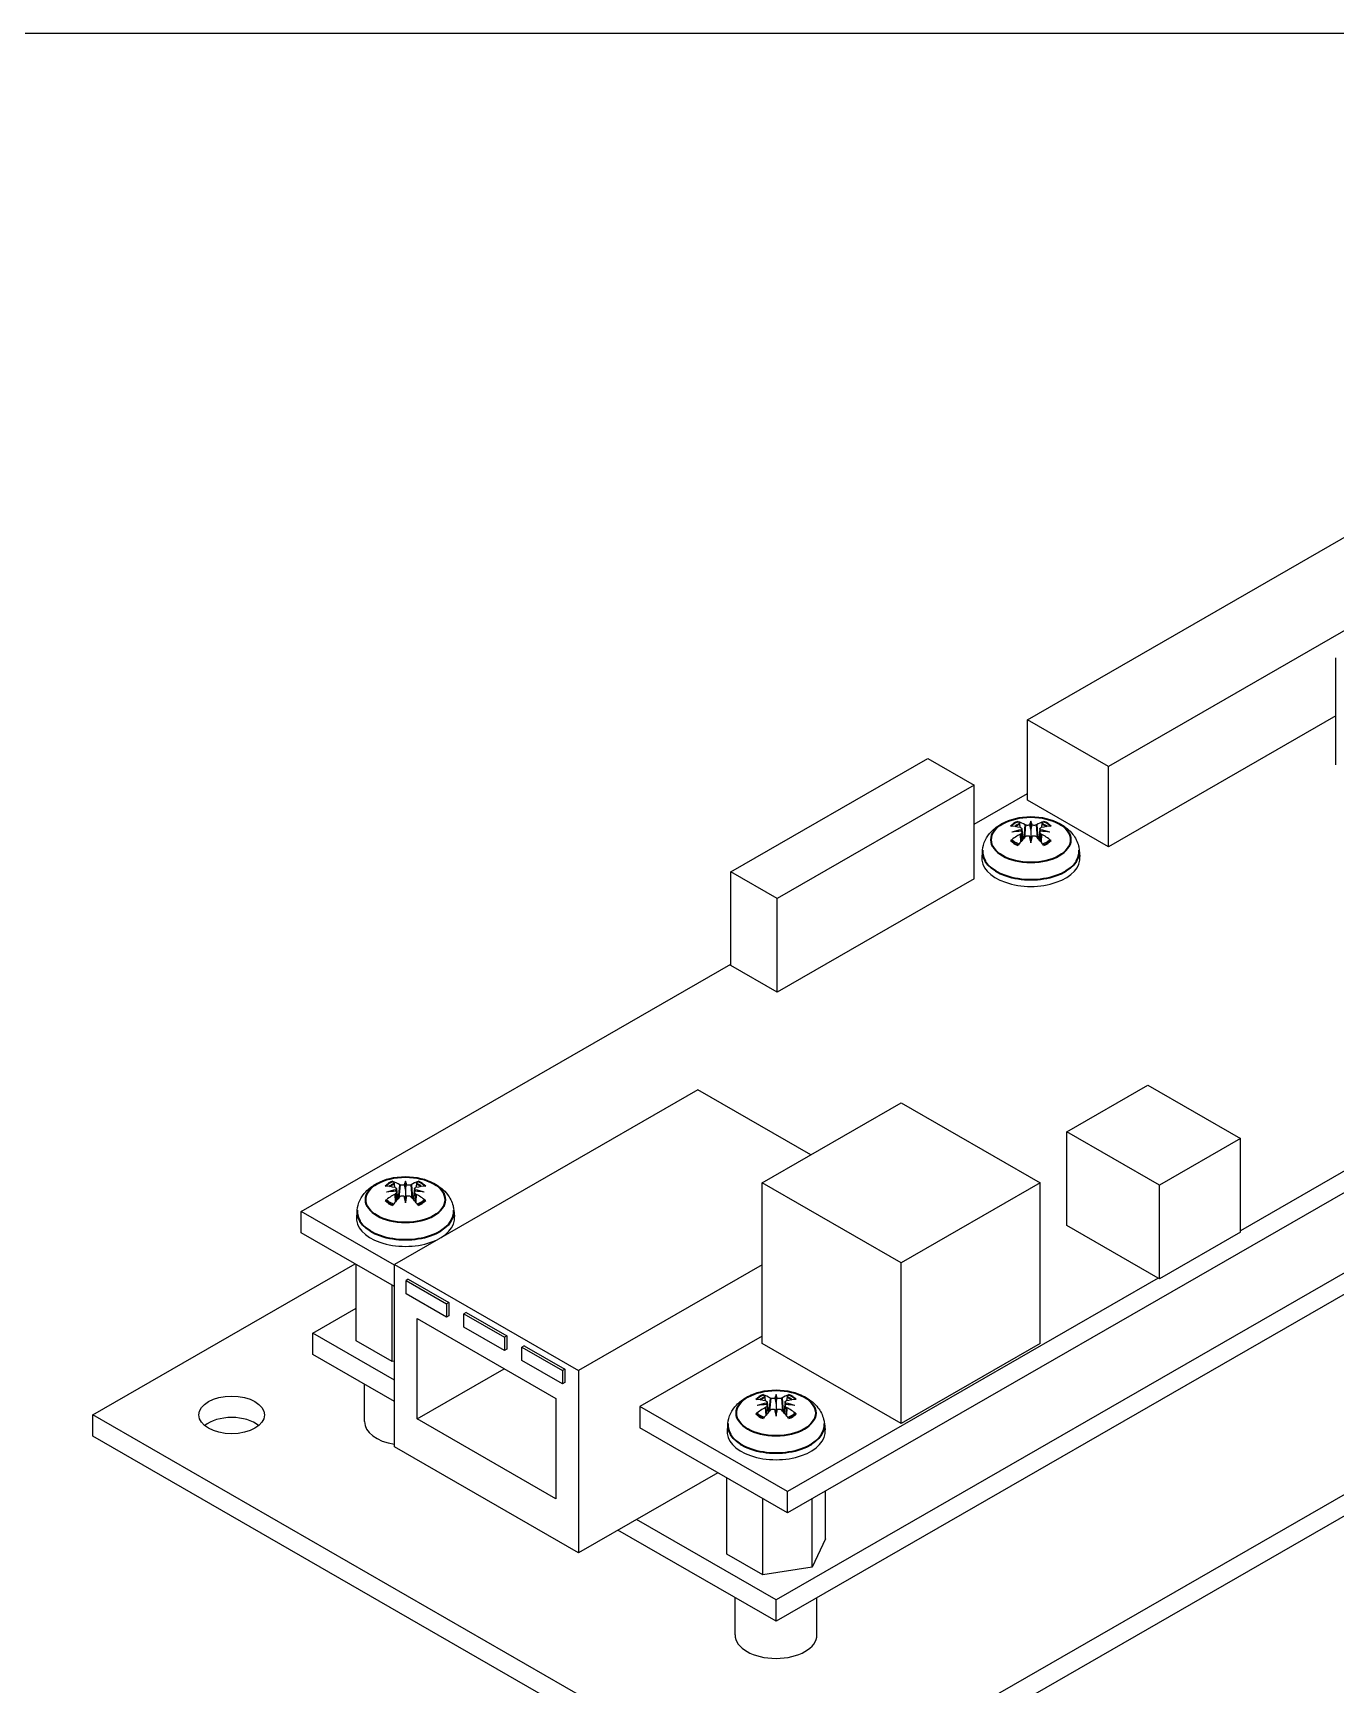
# Model space of a CAD drawing. Header units: millimetres. Extents: x 75184266 to 76346726, y -35850126 to -33679385.
# Drawn here: x 75485924 to 75511374, y -35554539 to -35522255 of the extents above; entities that cross this region are included whole.
import ezdxf

# ---------------------------------------------------------------- set-up
doc = ezdxf.new("R2010")
doc.units = ezdxf.units.MM
doc.header["$LTSCALE"] = 50
doc.header["$MEASUREMENT"] = 0
doc.layers.add('PARKING', color=7, linetype='CONTINUOUS')
doc.layers.add('가시적인 것(ISO)', color=7, linetype='CONTINUOUS', lineweight=25)
doc.layers.add('가시적인 좁은 것(ISO)', color=7, linetype='CONTINUOUS', lineweight=35, true_color=0xc0c0c0)

msp = doc.modelspace()

# ---------------------------------------------------------------- linework, layer by layer
at = {"layer": 'PARKING', "color": 3}
msp.add_line((75293915.7, -35522254.9), (75528203.1, -35522254.9), dxfattribs=at)
at = {"layer": '가시적인 것(ISO)'}
for p, q in [((75505346.8, -35535676.9), (75512133.9, -35531768.4)), ((75513717.5, -35532680.4), (75506930.4, -35536588.8)), ((75511374.4, -35536555.8), (75511374.4, -35534463.2)), ((75511374.4, -35535599.1), (75506930.4, -35538158.3)), ((75505346.8, -35537246.3), (75505346.8, -35535676.9)), ((75506930.4, -35536588.8), (75505346.8, -35535676.9)), ((75499555.1, -35538646.3), (75503401.1, -35536431.5)), ((75503401.1, -35536431.5), (75504306.1, -35536952.6)), ((75506930.4, -35538158.3), (75506930.4, -35536588.8)), ((75504306.1, -35536952.6), (75500460, -35539167.4)), ((75504306.1, -35538783.6), (75504306.1, -35536952.6)), ((75504306.1, -35537715.3), (75505346.8, -35537116)), ((75524418.5, -35537076.9), (75509509.5, -35545662.5)), ((75524418.5, -35537495.4), (75500663.6, -35551175)), ((75506930.4, -35538158.3), (75505346.8, -35537246.3)), ((75505238, -35537804.3), (75505260.3, -35538011.7)), ((75505238, -35537872.5), (75505253.7, -35538019.2)), ((75505414.6, -35537658.1), (75505414.6, -35537831.8)), ((75505591.2, -35537804.3), (75505569, -35538011.7)), ((75505591.3, -35537872.5), (75505575.5, -35538019.2)), ((75505414.6, -35538083.3), (75505414.6, -35538058.6)), ((75504469.9, -35538221.9), (75504456.6, -35538345.7)), ((75506359.4, -35538221.9), (75506372.6, -35538345.7)), ((75499555.1, -35540477.3), (75499555.1, -35538646.3)), ((75500460, -35539167.4), (75499555.1, -35538646.3)), ((75504306.1, -35538783.6), (75500460, -35540998.4)), ((75500460, -35540998.4), (75500460, -35539167.4)), ((75491161.7, -35545284.6), (75499555.1, -35540451.2)), ((75500460, -35540998.4), (75499555.1, -35540477.3)), ((75498910.3, -35542907.1), (75492982.9, -35546320.5)), ((75501116.8, -35544177.8), (75498910.3, -35542907.1)), ((75506116, -35543727.2), (75507699.6, -35542815.3)), ((75507699.6, -35542815.3), (75509509.5, -35543857.5)), ((75500165.9, -35544725.3), (75502880.8, -35543162)), ((75502880.8, -35543162), (75505595.6, -35544725.3)), ((75524418.5, -35543397.9), (75500663.6, -35557077.4)), ((75524418.5, -35543816.4), (75500663.6, -35557495.9)), ((75506116, -35545558.2), (75506116, -35543727.2)), ((75507925.9, -35544769.5), (75506116, -35543727.2)), ((75509509.5, -35543857.5), (75507925.9, -35544769.5)), ((75509509.5, -35545688.5), (75509509.5, -35543857.5)), ((75493021.2, -35544839.5), (75493043.5, -35545046.9)), ((75493021.2, -35544907.7), (75493036.9, -35545054.4)), ((75493197.8, -35544693.3), (75493197.8, -35544867)), ((75493374.4, -35544839.5), (75493352.2, -35545046.9)), ((75493374.5, -35544907.7), (75493358.7, -35545054.4)), ((75500165.9, -35547864.2), (75500165.9, -35544725.3)), ((75502880.8, -35546288.7), (75500165.9, -35544725.3)), ((75514464.1, -35544798.3), (75500437.4, -35552875.7)), ((75505595.6, -35544725.3), (75502880.8, -35546288.7)), ((75505595.6, -35547864.2), (75505595.6, -35544725.3)), ((75507925.9, -35546600.5), (75507925.9, -35544769.5)), ((75492982.9, -35546333.4), (75491161.7, -35545284.6)), ((75491161.7, -35545703.2), (75491161.7, -35545284.6)), ((75492253.1, -35545257), (75492239.8, -35545380.9)), ((75493197.8, -35545118.5), (75493197.8, -35545093.8)), ((75494142.6, -35545257), (75494155.8, -35545380.9)), ((75514464.1, -35545216.8), (75500437.4, -35553294.2)), ((75507903.2, -35546587.4), (75506116, -35545558.2)), ((75492982.9, -35546751.9), (75491161.7, -35545703.2)), ((75509509.5, -35545688.5), (75507925.9, -35546600.5)), ((75487089.4, -35549260.5), (75492214.3, -35546309.3)), ((75492234.3, -35547813.1), (75492234.3, -35546320.8)), ((75492982.9, -35549885.7), (75492982.9, -35546320.5)), ((75492982.9, -35546320.5), (75496580.1, -35548392)), ((75500165.9, -35546327), (75496580.1, -35548392)), ((75507903.2, -35546587.4), (75500663.6, -35550756.4)), ((75502880.8, -35549427.6), (75502880.8, -35546288.7)), ((75507925.9, -35546600.5), (75507903.2, -35546587.4)), ((75492939.7, -35548219.3), (75492939.7, -35546727)), ((75493254.4, -35546607.6), (75493209.1, -35546633.7)), ((75493209.1, -35546895.3), (75493209.1, -35546633.7)), ((75493209.1, -35546633.7), (75494001, -35547089.7)), ((75494001, -35547351.2), (75493209.1, -35546895.3)), ((75493254.4, -35546607.6), (75494046.2, -35547063.6)), ((75491387.9, -35547664.4), (75492234.3, -35547177)), ((75494046.2, -35547063.6), (75494001, -35547089.7)), ((75494001, -35547089.7), (75494001, -35547351.2)), ((75494046.2, -35547063.6), (75494046.2, -35547325.2)), ((75493424.1, -35549338.1), (75493424.1, -35547376.3)), ((75493424.1, -35547376.3), (75496138.9, -35548939.6)), ((75494046.2, -35547325.2), (75494001, -35547351.2)), ((75494385.6, -35547259), (75494340.3, -35547285.1)), ((75494340.3, -35547546.7), (75494340.3, -35547285.1)), ((75494340.3, -35547285.1), (75495132.2, -35547741.1)), ((75495132.2, -35548002.6), (75494340.3, -35547546.7)), ((75494385.6, -35547259), (75495177.4, -35547715)), ((75492982.9, -35548582.9), (75491387.9, -35547664.4)), ((75491387.9, -35548083), (75491387.9, -35547664.4)), ((75492939.7, -35548219.3), (75492234.3, -35547813.1)), ((75495177.4, -35547715), (75495132.2, -35547741.1)), ((75495132.2, -35547741.1), (75495132.2, -35548002.6)), ((75495177.4, -35547715), (75495177.4, -35547976.6)), ((75500165.9, -35547720.9), (75497779.1, -35549095.4)), ((75502880.8, -35549427.6), (75500165.9, -35547864.2)), ((75505595.6, -35547864.2), (75502880.8, -35549427.6)), ((75492982.9, -35549001.4), (75491387.9, -35548083)), ((75495177.4, -35547976.6), (75495132.2, -35548002.6)), ((75495516.8, -35547910.4), (75495471.5, -35547936.5)), ((75495471.5, -35548198.1), (75495471.5, -35547936.5)), ((75495471.5, -35547936.5), (75496263.3, -35548392.5)), ((75496263.3, -35548654.1), (75495471.5, -35548198.1)), ((75495516.8, -35547910.4), (75496308.6, -35548366.4)), ((75492982.9, -35548212.6), (75492939.7, -35548219.3)), ((75493424.1, -35549338.1), (75495127.4, -35548357.2)), ((75496308.6, -35548366.4), (75496263.3, -35548392.5)), ((75496263.3, -35548392.5), (75496263.3, -35548654.1)), ((75496308.6, -35548366.4), (75496308.6, -35548628)), ((75496580.1, -35548392), (75496580.1, -35551957.2)), ((75492398, -35549390.8), (75492398, -35548664.6)), ((75496308.6, -35548628), (75496263.3, -35548654.1)), ((75496138.9, -35548939.6), (75496138.9, -35550901.4)), ((75497779.1, -35549095.4), (75497779.1, -35549513.9)), ((75500663.6, -35550756.4), (75497779.1, -35549095.4)), ((75500260.8, -35549008.5), (75500283, -35549215.9)), ((75500260.8, -35549076.7), (75500276.5, -35549223.4)), ((75500437.4, -35548862.3), (75500437.4, -35549036)), ((75500614, -35549008.5), (75500591.8, -35549215.9)), ((75500614, -35549076.7), (75500598.3, -35549223.4)), ((75487089.4, -35549679), (75487089.4, -35549260.5)), ((75500663.6, -35557077.4), (75487089.4, -35549260.5)), ((75496138.9, -35550901.4), (75493424.1, -35549338.1)), ((75499492.7, -35549426), (75499479.4, -35549549.9)), ((75500437.4, -35549287.5), (75500437.4, -35549262.8)), ((75501382.2, -35549426), (75501395.4, -35549549.9)), ((75500663.6, -35557495.9), (75487089.4, -35549679)), ((75500663.6, -35551175), (75497779.1, -35549513.9)), ((75496580.1, -35551957.2), (75492982.9, -35549885.7)), ((75499301, -35550390.3), (75496580.1, -35551957.2)), ((75499473.9, -35551982.1), (75499473.9, -35550489.8)), ((75500663.6, -35551175), (75500663.6, -35550756.4)), ((75501400.9, -35551684.8), (75501400.9, -35550750.4)), ((75500179.2, -35552388.3), (75500179.2, -35550896)), ((75501142.7, -35552239.6), (75501142.7, -35550899.1)), ((75500437.4, -35552875.7), (75497711.3, -35551305.8)), ((75500437.4, -35553294.2), (75497347.9, -35551515.1)), ((75501400.9, -35551684.8), (75501142.7, -35552239.6)), ((75500179.2, -35552388.3), (75499473.9, -35551982.1)), ((75501142.7, -35552239.6), (75500179.2, -35552388.3)), ((75499637.5, -35553559.8), (75499637.5, -35552833.6)), ((75500437.4, -35553294.2), (75500437.4, -35552875.7)), ((75501237.3, -35553559.8), (75501237.3, -35552833.6))]:
    msp.add_line(p, q, dxfattribs=at)
for centre, major_axis, ratio, start_param, end_param in [((75505469.9, -35538926.8), (986.2, -999.6), 0.6261098, 2.3592194, 2.5331162), ((75505433.2, -35539066.7), (1361.4, 295.8), 0.9016161, 1.5270778, 1.660603), ((75505433.2, -35538838.6), (-1381.6, 179.6), 0.7016214, 4.9530395, 5.0865647), ((75505332.3, -35539006.1), (-403.8, 1344.9), 0.5039795, 5.781231, 5.9551278), ((75505180, -35537757.9), (4.7, -280), 0.1660238, 1.2161912, 1.3170698), ((75505612.7, -35538963.4), (-126.1, 1387.5), 0.1750738, 0.3305014, 0.4640265), ((75505381.7, -35537641.8), (-52.8, 253.5), 0.0377128, 1.9285487, 2.4099346), ((75505216.6, -35538963.4), (126.1, 1387.5), 0.1750738, 5.8191588, 5.9526839), ((75505447.5, -35537641.8), (-52.8, -253.5), 0.0377128, 0.731658, 1.213044), ((75505497, -35539006.1), (403.8, 1344.9), 0.5039795, 0.3280575, 0.5019543), ((75505649.2, -35537757.9), (4.7, 280), 0.1660238, 1.8245228, 1.9254015), ((75505396.1, -35539066.7), (1361.4, -295.8), 0.9016161, 1.4809897, 1.6145148), ((75505396.1, -35538838.6), (-1381.6, -179.6), 0.7016214, 4.3382133, 4.4717384), ((75505359.4, -35538926.8), (986.2, 999.6), 0.6261098, 0.6084765, 0.7823733), ((75505469.9, -35539021.7), (-827.9, -1134.3), 0.7264891, 4.1522428, 4.3261396), ((75505332.3, -35538942.4), (599.9, 1269.6), 0.4036002, 0.8992721, 1.0731689), ((75505381.7, -35537912), (53.7, -247.8), 0.0056007, 0.9365222, 1.4179081), ((75505612.7, -35538942), (-271.5, 1366.5), 0.0249209, 0.752838, 0.8863632), ((75505447.5, -35537912), (53.7, 247.8), 0.0056007, 1.7236845, 2.2050705), ((75505216.6, -35538942), (-271.5, -1366.5), 0.0249209, 2.2552295, 2.3887546), ((75505497, -35538942.4), (599.9, -1269.6), 0.4036002, 2.0684238, 2.2423205), ((75505359.4, -35539021.7), (-827.9, 1134.3), 0.7264891, 5.0986384, 5.2725352), ((75505414.6, -35538379.7), (959.8, 0), 0.5758617, 3.0799285, 6.3448494), ((75493253.1, -35545962), (986.2, -999.6), 0.6261098, 2.3592194, 2.5331162), ((75493253.1, -35546056.9), (-827.9, -1134.3), 0.7264891, 4.1522428, 4.3261396), ((75493216.4, -35546101.9), (1361.4, 295.8), 0.9016161, 1.5270778, 1.660603), ((75493216.4, -35545873.8), (-1381.6, 179.6), 0.7016214, 4.9530395, 5.0865647), ((75493115.5, -35546041.3), (-403.8, 1344.9), 0.5039795, 5.781231, 5.9551278), ((75492963.3, -35544793.1), (4.7, -280), 0.1660238, 1.2161912, 1.3170698), ((75493395.9, -35545998.5), (-126.1, 1387.5), 0.1750738, 0.3305014, 0.4640265), ((75493164.9, -35544677), (-52.8, 253.5), 0.0377128, 1.9285487, 2.4099346), ((75492999.8, -35545998.5), (126.1, 1387.5), 0.1750738, 5.8191588, 5.9526839), ((75493230.7, -35544677), (-52.8, -253.5), 0.0377128, 0.731658, 1.213044), ((75493280.2, -35546041.3), (403.8, 1344.9), 0.5039795, 0.3280575, 0.5019543), ((75493432.4, -35544793.1), (4.7, 280), 0.1660238, 1.8245228, 1.9254015), ((75493179.3, -35546101.9), (1361.4, -295.8), 0.9016161, 1.4809897, 1.6145148), ((75493179.3, -35545873.8), (-1381.6, -179.6), 0.7016214, 4.3382133, 4.4717384), ((75493142.6, -35545962), (986.2, 999.6), 0.6261098, 0.6084765, 0.7823733), ((75493142.6, -35546056.9), (-827.9, 1134.3), 0.7264891, 5.0986384, 5.2725352), ((75493115.5, -35545977.6), (599.9, 1269.6), 0.4036002, 0.8992721, 1.0731689), ((75493164.9, -35544947.2), (53.7, -247.8), 0.0056007, 0.9365222, 1.4179081), ((75493395.9, -35545977.2), (-271.5, 1366.5), 0.0249209, 0.752838, 0.8863632), ((75493230.7, -35544947.2), (53.7, 247.8), 0.0056007, 1.7236845, 2.2050705), ((75492999.8, -35545977.2), (-271.5, -1366.5), 0.0249209, 2.2552295, 2.3887546), ((75493280.2, -35545977.6), (599.9, -1269.6), 0.4036002, 2.0684238, 2.2423205), ((75493197.8, -35545414.9), (959.8, 0), 0.5758617, 3.0799285, 6.3448494), ((75500492.7, -35550131), (986.2, -999.6), 0.6261098, 2.3592194, 2.5331162), ((75500492.7, -35550225.9), (-827.9, -1134.3), 0.7264891, 4.1522428, 4.3261396), ((75500456, -35550270.9), (1361.4, 295.8), 0.9016161, 1.5270778, 1.660603), ((75500456, -35550042.8), (-1381.6, 179.6), 0.7016214, 4.9530395, 5.0865647), ((75500355, -35550210.3), (-403.8, 1344.9), 0.5039795, 5.781231, 5.9551278), ((75500355, -35550146.6), (599.9, 1269.6), 0.4036002, 0.8992721, 1.0731689), ((75500202.8, -35548962.1), (4.7, -280), 0.1660238, 1.2161912, 1.3170698), ((75500635.5, -35550167.5), (-126.1, 1387.5), 0.1750738, 0.3305014, 0.4640265), ((75500404.5, -35548846), (-52.8, 253.5), 0.0377128, 1.9285487, 2.4099346), ((75500404.5, -35549116.2), (53.7, -247.8), 0.0056007, 0.9365222, 1.4179081), ((75500635.5, -35550146.2), (-271.5, 1366.5), 0.0249209, 0.752838, 0.8863632), ((75500239.3, -35550167.5), (126.1, 1387.5), 0.1750738, 5.8191588, 5.9526839), ((75500470.3, -35548846), (-52.8, -253.5), 0.0377128, 0.731658, 1.213044), ((75500470.3, -35549116.2), (53.7, 247.8), 0.0056007, 1.7236845, 2.2050705), ((75500239.3, -35550146.2), (-271.5, -1366.5), 0.0249209, 2.2552295, 2.3887546), ((75500519.8, -35550210.3), (403.8, 1344.9), 0.5039795, 0.3280575, 0.5019543), ((75500519.8, -35550146.6), (599.9, -1269.6), 0.4036002, 2.0684238, 2.2423205), ((75500672, -35548962.1), (4.7, 280), 0.1660238, 1.8245228, 1.9254015), ((75500418.9, -35550270.9), (1361.4, -295.8), 0.9016161, 1.4809897, 1.6145148), ((75500418.9, -35550042.8), (-1381.6, -179.6), 0.7016214, 4.3382133, 4.4717384), ((75500382.1, -35550131), (986.2, 999.6), 0.6261098, 0.6084765, 0.7823733), ((75500382.1, -35550225.9), (-827.9, 1134.3), 0.7264891, 5.0986384, 5.2725352), ((75489804.3, -35549679), (-639.9, 0), 0.5758617, 3.7455175, 5.6792605), ((75493197.8, -35549390.8), (-799.9, 0), 0.5758617, 0, 1.2987526), ((75500437.4, -35549583.9), (959.8, 0), 0.5758617, 3.0799285, 6.3448494), ((75500437.4, -35553559.8), (799.9, 0), 0.5758617, 3.1415927, 6.2831853)]:
    msp.add_ellipse(centre, major_axis=major_axis, ratio=ratio, start_param=start_param, end_param=end_param, dxfattribs=at)
msp.add_ellipse((75489804.3, -35549260.5), major_axis=(-639.9, 0), ratio=0.5758617, dxfattribs=at)
for points, knots in [([(75504469.9, -35538221.9), (75504477.1, -35538154.8), (75504496.3, -35538090.3), (75504554.5, -35537967.5), (75504595.3, -35537911.2), (75504698.5, -35537802.2), (75504763.6, -35537754.4), (75504918.3, -35537667.4), (75505010.3, -35537633.3), (75505204.9, -35537586.2), (75505307.9, -35537574.3), (75505512.8, -35537573.8), (75505614.6, -35537584.8), (75505813, -35537631), (75505909.6, -35537666.2), (75506086, -35537766.3), (75506167.3, -35537829.8), (75506282.7, -35537979.4), (75506323, -35538055.5), (75506351.5, -35538167.3), (75506356.4, -35538194.4), (75506359.4, -35538221.9)], [5.5594513, 5.5594513, 5.5594513, 5.5594513, 5.764285, 5.764285, 5.9968909, 5.9968909, 6.2946224, 6.2946224, 6.6700927, 6.6700927, 7.0638838, 7.0638838, 7.4529223, 7.4529223, 7.8465286, 7.8465286, 8.2213595, 8.2213595, 8.4937832, 8.4937832, 8.5777157, 8.5777157, 8.5777157, 8.5777157]), ([(75505168.4, -35537667.3), (75505171.1, -35537668.1), (75505174.2, -35537670), (75505179.9, -35537674.9), (75505183.4, -35537679.1), (75505188.8, -35537687.6), (75505191.6, -35537693.3), (75505195, -35537702.7), (75505196.5, -35537707.8), (75505197.3, -35537712.4)], [0.016359406, 0.016359406, 0.016359406, 0.016359406, 0.020796951, 0.020796951, 0.025977212, 0.025977212, 0.03115731, 0.03115731, 0.03540537, 0.03540537, 0.03540537, 0.03540537]), ([(75505211.6, -35537782.5), (75505217.9, -35537784), (75505223.8, -35537786.4), (75505232.6, -35537792.5), (75505235.6, -35537796.3), (75505238.5, -35537804), (75505238.5, -35537808.5), (75505235.3, -35537817.4), (75505232.1, -35537822), (75505227.4, -35537826.5), (75505226.8, -35537827), (75505226.2, -35537827.5)], [0, 0, 0, 0, 0.007242332, 0.007242332, 0.014484664, 0.014484664, 0.021597217, 0.021597217, 0.028709769, 0.028709769, 0.029596618, 0.029596618, 0.029596618, 0.029596618]), ([(75505226.2, -35537854.4), (75505229.1, -35537856.4), (75505231.6, -35537858.8), (75505236.6, -35537865.4), (75505238.1, -35537870.2), (75505238.2, -35537879.5), (75505236.7, -35537884.6), (75505230.6, -35537894.6), (75505226.1, -35537899.4), (75505218.1, -35537905.6), (75505215, -35537907.6), (75505211.6, -35537909.5)], [0.017216702, 0.017216702, 0.017216702, 0.017216702, 0.021638488, 0.021638488, 0.028750534, 0.028750534, 0.035912303, 0.035912303, 0.043074073, 0.043074073, 0.046781042, 0.046781042, 0.046781042, 0.046781042]), ([(75505391.2, -35537732.5), (75505387.3, -35537733.9), (75505382.9, -35537735.1), (75505370.8, -35537737.7), (75505362.7, -35537738.6), (75505347.5, -35537739.2), (75505339.3, -35537738.8), (75505324.3, -35537736.7), (75505317.5, -35537734.9), (75505309.3, -35537731.7), (75505306.7, -35537730.5), (75505304.4, -35537729.1)], [0.017216702, 0.017216702, 0.017216702, 0.017216702, 0.021638488, 0.021638488, 0.028750534, 0.028750534, 0.035938666, 0.035938666, 0.043126799, 0.043126799, 0.046782973, 0.046782973, 0.046782973, 0.046782973]), ([(75505414.6, -35537831.8), (75505414.6, -35537847.4), (75505414.6, -35537862.6), (75505414.6, -35537937.6), (75505414.6, -35537998), (75505414.6, -35538058.6)], [-2.315260612, -2.315260612, -2.315260612, -2.315260612, -2.300314636, -2.300314636, -2.236223611, -2.236223611, -2.236223611, -2.236223611]), ([(75505524.9, -35537729.1), (75505520.5, -35537731.7), (75505514.7, -35537734.1), (75505501, -35537737.5), (75505493.2, -35537738.5), (75505478.2, -35537739.2), (75505470, -35537738.9), (75505454.2, -35537737), (75505446.7, -35537735.3), (75505439.6, -35537733), (75505438.8, -35537732.7), (75505438, -35537732.5)], [0, 0, 0, 0, 0.007242332, 0.007242332, 0.014484664, 0.014484664, 0.021597217, 0.021597217, 0.028709769, 0.028709769, 0.029596618, 0.029596618, 0.029596618, 0.029596618]), ([(75505617.6, -35537909.5), (75505611.4, -35537906), (75505605.5, -35537901.6), (75505596.7, -35537892.1), (75505593.6, -35537886.9), (75505590.8, -35537877.4), (75505590.7, -35537872.3), (75505593.9, -35537863.1), (75505597.2, -35537858.9), (75505601.9, -35537855.2), (75505602.4, -35537854.8), (75505603, -35537854.4)], [0, 0, 0, 0, 0.007220256, 0.007220256, 0.014440513, 0.014440513, 0.021575136, 0.021575136, 0.028709759, 0.028709759, 0.029596608, 0.029596608, 0.029596608, 0.029596608]), ([(75505603, -35537827.5), (75505600.1, -35537824.9), (75505597.6, -35537822.2), (75505592.7, -35537815), (75505591.2, -35537810.4), (75505591.1, -35537802.2), (75505592.6, -35537798), (75505598.6, -35537790.7), (75505603.2, -35537787.7), (75505611.2, -35537784.3), (75505614.2, -35537783.3), (75505617.6, -35537782.5)], [0.017216702, 0.017216702, 0.017216702, 0.017216702, 0.021638488, 0.021638488, 0.028750534, 0.028750534, 0.035912303, 0.035912303, 0.043074073, 0.043074073, 0.046781042, 0.046781042, 0.046781042, 0.046781042]), ([(75505631.9, -35537712.4), (75505632.8, -35537707.8), (75505634.2, -35537702.7), (75505637.6, -35537693.3), (75505640.4, -35537687.6), (75505645.8, -35537679.1), (75505649.3, -35537674.9), (75505655.1, -35537670), (75505658.2, -35537668.1), (75505660.9, -35537667.3)], [0.047703646, 0.047703646, 0.047703646, 0.047703646, 0.051951706, 0.051951706, 0.057131804, 0.057131804, 0.062312065, 0.062312065, 0.06674961, 0.06674961, 0.06674961, 0.06674961]), ([(75505018.4, -35538037.3), (75505022.2, -35538034.4), (75505026.7, -35538031.8), (75505035.2, -35538028.6), (75505040.7, -35538027.6), (75505049.4, -35538027.9), (75505054.1, -35538029.3), (75505058.8, -35538032.2), (75505060.1, -35538033.2), (75505061.3, -35538034.3)], [0.016359406, 0.016359406, 0.016359406, 0.016359406, 0.020796951, 0.020796951, 0.025977212, 0.025977212, 0.03115731, 0.03115731, 0.033074264, 0.033074264, 0.033074264, 0.033074264]), ([(75505182.5, -35538105.5), (75505174.9, -35538102.6), (75505167.6, -35538099.6), (75505150.3, -35538092.1), (75505140.6, -35538087.5), (75505122, -35538077.8), (75505113.2, -35538072.7), (75505096.6, -35538062.2), (75505088.8, -35538056.8), (75505074.2, -35538045.7), (75505067.5, -35538040), (75505061.3, -35538034.3)], [4.50825894, 4.50825894, 4.50825894, 4.50825894, 4.57345171, 4.57345171, 4.66575431, 4.66575431, 4.75805691, 4.75805691, 4.8503595, 4.8503595, 4.9426621, 4.9426621, 4.9426621, 4.9426621]), ([(75505304.4, -35537962.9), (75505308.7, -35537958.3), (75505314.6, -35537953.9), (75505328.2, -35537947.1), (75505336, -35537944.6), (75505351, -35537942.1), (75505359.2, -35537941.8), (75505375, -35537943.5), (75505382.6, -35537945.6), (75505389.7, -35537948.7), (75505390.5, -35537949), (75505391.2, -35537949.4)], [0, 0, 0, 0, 0.007242332, 0.007242332, 0.014484664, 0.014484664, 0.021597217, 0.021597217, 0.028709769, 0.028709769, 0.029596618, 0.029596618, 0.029596618, 0.029596618]), ([(75505438, -35537949.4), (75505442, -35537947.5), (75505446.3, -35537945.9), (75505458.4, -35537942.7), (75505466.5, -35537941.9), (75505481.8, -35537942.4), (75505489.9, -35537943.8), (75505504.9, -35537948.7), (75505511.8, -35537952.2), (75505520, -35537958.2), (75505522.6, -35537960.5), (75505524.9, -35537962.9)], [0.017216702, 0.017216702, 0.017216702, 0.017216702, 0.021638488, 0.021638488, 0.028750534, 0.028750534, 0.035938666, 0.035938666, 0.043126799, 0.043126799, 0.046782973, 0.046782973, 0.046782973, 0.046782973]), ([(75505768, -35538034.3), (75505761.8, -35538040), (75505755, -35538045.7), (75505740.5, -35538056.8), (75505732.6, -35538062.2), (75505716, -35538072.7), (75505707.2, -35538077.8), (75505688.7, -35538087.5), (75505679, -35538092.1), (75505661.7, -35538099.6), (75505654.3, -35538102.6), (75505646.8, -35538105.5)], [2.91131953, 2.91131953, 2.91131953, 2.91131953, 3.00362213, 3.00362213, 3.09592473, 3.09592473, 3.18822732, 3.18822732, 3.28052992, 3.28052992, 3.3457227, 3.3457227, 3.3457227, 3.3457227]), ([(75505768, -35538034.3), (75505769.2, -35538033.2), (75505770.4, -35538032.2), (75505775.1, -35538029.3), (75505779.9, -35538027.9), (75505788.6, -35538027.6), (75505794, -35538028.6), (75505802.5, -35538031.8), (75505807, -35538034.4), (75505810.8, -35538037.3)], [0.050034752, 0.050034752, 0.050034752, 0.050034752, 0.051951706, 0.051951706, 0.057131804, 0.057131804, 0.062312065, 0.062312065, 0.06674961, 0.06674961, 0.06674961, 0.06674961]), ([(75492253.1, -35545257), (75492260.3, -35545190), (75492279.5, -35545125.5), (75492337.7, -35545002.7), (75492378.5, -35544946.4), (75492481.7, -35544837.4), (75492546.8, -35544789.6), (75492701.5, -35544702.5), (75492793.5, -35544668.5), (75492988.1, -35544621.3), (75493091.1, -35544609.5), (75493296, -35544609), (75493397.8, -35544620), (75493596.2, -35544666.2), (75493692.8, -35544701.4), (75493869.2, -35544801.5), (75493950.5, -35544865), (75494065.9, -35545014.6), (75494106.2, -35545090.7), (75494134.7, -35545202.5), (75494139.6, -35545229.6), (75494142.6, -35545257)], [5.5594513, 5.5594513, 5.5594513, 5.5594513, 5.764285, 5.764285, 5.9968909, 5.9968909, 6.2946224, 6.2946224, 6.6700927, 6.6700927, 7.0638838, 7.0638838, 7.4529223, 7.4529223, 7.8465286, 7.8465286, 8.2213595, 8.2213595, 8.4937832, 8.4937832, 8.5777157, 8.5777157, 8.5777157, 8.5777157]), ([(75492951.6, -35544702.5), (75492954.3, -35544703.3), (75492957.4, -35544705.2), (75492963.1, -35544710.1), (75492966.6, -35544714.3), (75492972, -35544722.8), (75492974.8, -35544728.5), (75492978.2, -35544737.9), (75492979.7, -35544743), (75492980.5, -35544747.6)], [0.016359406, 0.016359406, 0.016359406, 0.016359406, 0.020796951, 0.020796951, 0.025977212, 0.025977212, 0.03115731, 0.03115731, 0.03540537, 0.03540537, 0.03540537, 0.03540537]), ([(75492994.8, -35544817.7), (75493001.1, -35544819.2), (75493007, -35544821.6), (75493015.8, -35544827.7), (75493018.8, -35544831.5), (75493021.7, -35544839.2), (75493021.7, -35544843.6), (75493018.5, -35544852.6), (75493015.3, -35544857.2), (75493010.6, -35544861.7), (75493010, -35544862.2), (75493009.4, -35544862.7)], [0, 0, 0, 0, 0.007242332, 0.007242332, 0.014484664, 0.014484664, 0.021597217, 0.021597217, 0.028709769, 0.028709769, 0.029596618, 0.029596618, 0.029596618, 0.029596618]), ([(75493009.4, -35544889.6), (75493012.3, -35544891.6), (75493014.8, -35544893.9), (75493019.8, -35544900.6), (75493021.3, -35544905.4), (75493021.4, -35544914.6), (75493019.9, -35544919.8), (75493013.8, -35544929.8), (75493009.3, -35544934.6), (75493001.3, -35544940.8), (75492998.2, -35544942.8), (75492994.8, -35544944.7)], [0.017216702, 0.017216702, 0.017216702, 0.017216702, 0.021638488, 0.021638488, 0.028750534, 0.028750534, 0.035912303, 0.035912303, 0.043074073, 0.043074073, 0.046781042, 0.046781042, 0.046781042, 0.046781042]), ([(75493174.4, -35544767.6), (75493170.5, -35544769), (75493166.1, -35544770.3), (75493154, -35544772.9), (75493145.9, -35544773.8), (75493130.7, -35544774.4), (75493122.5, -35544774), (75493107.5, -35544771.9), (75493100.7, -35544770.1), (75493092.5, -35544766.9), (75493089.9, -35544765.7), (75493087.6, -35544764.3)], [0.017216702, 0.017216702, 0.017216702, 0.017216702, 0.021638488, 0.021638488, 0.028750534, 0.028750534, 0.035938666, 0.035938666, 0.043126799, 0.043126799, 0.046782973, 0.046782973, 0.046782973, 0.046782973]), ([(75493087.6, -35544998.1), (75493091.9, -35544993.5), (75493097.8, -35544989.1), (75493111.4, -35544982.2), (75493119.2, -35544979.8), (75493134.2, -35544977.3), (75493142.4, -35544977), (75493158.2, -35544978.7), (75493165.8, -35544980.7), (75493172.9, -35544983.9), (75493173.7, -35544984.2), (75493174.4, -35544984.6)], [0, 0, 0, 0, 0.007242332, 0.007242332, 0.014484664, 0.014484664, 0.021597217, 0.021597217, 0.028709769, 0.028709769, 0.029596618, 0.029596618, 0.029596618, 0.029596618]), ([(75493197.8, -35544867), (75493197.8, -35544882.6), (75493197.8, -35544897.8), (75493197.8, -35544972.8), (75493197.8, -35545033.2), (75493197.8, -35545093.8)], [-2.315260612, -2.315260612, -2.315260612, -2.315260612, -2.300314636, -2.300314636, -2.236223611, -2.236223611, -2.236223611, -2.236223611]), ([(75493308.1, -35544764.3), (75493303.7, -35544766.9), (75493297.9, -35544769.2), (75493284.2, -35544772.6), (75493276.4, -35544773.7), (75493261.4, -35544774.4), (75493253.2, -35544774.1), (75493237.4, -35544772.2), (75493229.9, -35544770.5), (75493222.8, -35544768.2), (75493222, -35544767.9), (75493221.2, -35544767.6)], [0, 0, 0, 0, 0.007242332, 0.007242332, 0.014484664, 0.014484664, 0.021597217, 0.021597217, 0.028709769, 0.028709769, 0.029596618, 0.029596618, 0.029596618, 0.029596618]), ([(75493221.2, -35544984.6), (75493225.2, -35544982.7), (75493229.6, -35544981.1), (75493241.6, -35544977.9), (75493249.7, -35544977.1), (75493265, -35544977.6), (75493273.1, -35544979), (75493288.1, -35544983.9), (75493295, -35544987.4), (75493303.2, -35544993.4), (75493305.8, -35544995.7), (75493308.1, -35544998.1)], [0.017216702, 0.017216702, 0.017216702, 0.017216702, 0.021638488, 0.021638488, 0.028750534, 0.028750534, 0.035938666, 0.035938666, 0.043126799, 0.043126799, 0.046782973, 0.046782973, 0.046782973, 0.046782973]), ([(75493400.8, -35544944.7), (75493394.6, -35544941.2), (75493388.7, -35544936.8), (75493379.9, -35544927.3), (75493376.8, -35544922.1), (75493374, -35544912.5), (75493373.9, -35544907.5), (75493377.1, -35544898.3), (75493380.4, -35544894.1), (75493385.1, -35544890.4), (75493385.6, -35544890), (75493386.2, -35544889.6)], [0, 0, 0, 0, 0.007220256, 0.007220256, 0.014440513, 0.014440513, 0.021575136, 0.021575136, 0.028709759, 0.028709759, 0.029596608, 0.029596608, 0.029596608, 0.029596608]), ([(75493386.2, -35544862.7), (75493383.3, -35544860.1), (75493380.8, -35544857.4), (75493375.9, -35544850.2), (75493374.4, -35544845.6), (75493374.3, -35544837.4), (75493375.8, -35544833.2), (75493381.8, -35544825.9), (75493386.4, -35544822.8), (75493394.4, -35544819.5), (75493397.5, -35544818.5), (75493400.8, -35544817.7)], [0.017216702, 0.017216702, 0.017216702, 0.017216702, 0.021638488, 0.021638488, 0.028750534, 0.028750534, 0.035912303, 0.035912303, 0.043074073, 0.043074073, 0.046781042, 0.046781042, 0.046781042, 0.046781042]), ([(75493415.1, -35544747.6), (75493416, -35544743), (75493417.4, -35544737.9), (75493420.8, -35544728.5), (75493423.6, -35544722.8), (75493429, -35544714.3), (75493432.5, -35544710.1), (75493438.3, -35544705.2), (75493441.4, -35544703.3), (75493444.1, -35544702.5)], [0.047703646, 0.047703646, 0.047703646, 0.047703646, 0.051951706, 0.051951706, 0.057131804, 0.057131804, 0.062312065, 0.062312065, 0.06674961, 0.06674961, 0.06674961, 0.06674961]), ([(75492801.6, -35545072.5), (75492805.4, -35545069.6), (75492809.9, -35545067), (75492818.4, -35545063.7), (75492823.9, -35545062.8), (75492832.6, -35545063.1), (75492837.3, -35545064.5), (75492842, -35545067.4), (75492843.3, -35545068.4), (75492844.5, -35545069.5)], [0.016359406, 0.016359406, 0.016359406, 0.016359406, 0.020796951, 0.020796951, 0.025977212, 0.025977212, 0.03115731, 0.03115731, 0.033074264, 0.033074264, 0.033074264, 0.033074264]), ([(75492965.7, -35545140.7), (75492958.1, -35545137.8), (75492950.8, -35545134.8), (75492933.5, -35545127.3), (75492923.8, -35545122.7), (75492905.2, -35545112.9), (75492896.4, -35545107.9), (75492879.8, -35545097.4), (75492872, -35545092), (75492857.4, -35545080.9), (75492850.7, -35545075.2), (75492844.5, -35545069.4)], [4.50825894, 4.50825894, 4.50825894, 4.50825894, 4.57345171, 4.57345171, 4.66575431, 4.66575431, 4.75805691, 4.75805691, 4.8503595, 4.8503595, 4.9426621, 4.9426621, 4.9426621, 4.9426621]), ([(75493551.2, -35545069.4), (75493545, -35545075.2), (75493538.2, -35545080.9), (75493523.7, -35545092), (75493515.8, -35545097.4), (75493499.2, -35545107.9), (75493490.4, -35545112.9), (75493471.9, -35545122.7), (75493462.2, -35545127.3), (75493444.9, -35545134.8), (75493437.5, -35545137.8), (75493430, -35545140.7)], [2.91131953, 2.91131953, 2.91131953, 2.91131953, 3.00362213, 3.00362213, 3.09592473, 3.09592473, 3.18822732, 3.18822732, 3.28052992, 3.28052992, 3.3457227, 3.3457227, 3.3457227, 3.3457227]), ([(75493551.2, -35545069.5), (75493552.4, -35545068.4), (75493553.6, -35545067.4), (75493558.3, -35545064.5), (75493563.1, -35545063.1), (75493571.8, -35545062.8), (75493577.2, -35545063.7), (75493585.7, -35545067), (75493590.2, -35545069.6), (75493594, -35545072.5)], [0.050034752, 0.050034752, 0.050034752, 0.050034752, 0.051951706, 0.051951706, 0.057131804, 0.057131804, 0.062312065, 0.062312065, 0.06674961, 0.06674961, 0.06674961, 0.06674961]), ([(75499492.7, -35549426), (75499499.9, -35549359), (75499519.1, -35549294.5), (75499577.3, -35549171.7), (75499618.1, -35549115.4), (75499721.2, -35549006.4), (75499786.4, -35548958.6), (75499941.1, -35548871.5), (75500033.1, -35548837.5), (75500227.7, -35548790.3), (75500330.7, -35548778.5), (75500535.5, -35548778), (75500637.4, -35548789), (75500835.8, -35548835.2), (75500932.4, -35548870.4), (75501108.8, -35548970.5), (75501190.1, -35549034), (75501305.5, -35549183.6), (75501345.8, -35549259.7), (75501374.3, -35549371.5), (75501379.2, -35549398.6), (75501382.2, -35549426)], [5.5594513, 5.5594513, 5.5594513, 5.5594513, 5.764285, 5.764285, 5.9968909, 5.9968909, 6.2946224, 6.2946224, 6.6700927, 6.6700927, 7.0638838, 7.0638838, 7.4529223, 7.4529223, 7.8465286, 7.8465286, 8.2213595, 8.2213595, 8.4937832, 8.4937832, 8.5777157, 8.5777157, 8.5777157, 8.5777157]), ([(75500191.1, -35548871.5), (75500193.9, -35548872.3), (75500197, -35548874.2), (75500202.7, -35548879.1), (75500206.2, -35548883.3), (75500211.6, -35548891.8), (75500214.4, -35548897.5), (75500217.8, -35548906.9), (75500219.2, -35548912), (75500220.1, -35548916.6)], [0.016359406, 0.016359406, 0.016359406, 0.016359406, 0.020796951, 0.020796951, 0.025977212, 0.025977212, 0.03115731, 0.03115731, 0.03540537, 0.03540537, 0.03540537, 0.03540537]), ([(75500234.4, -35548986.7), (75500240.7, -35548988.2), (75500246.5, -35548990.6), (75500255.4, -35548996.7), (75500258.4, -35549000.5), (75500261.3, -35549008.2), (75500261.3, -35549012.6), (75500258.1, -35549021.6), (75500254.8, -35549026.2), (75500250.1, -35549030.7), (75500249.6, -35549031.2), (75500249, -35549031.7)], [0, 0, 0, 0, 0.007242332, 0.007242332, 0.014484664, 0.014484664, 0.021597217, 0.021597217, 0.028709769, 0.028709769, 0.029596618, 0.029596618, 0.029596618, 0.029596618]), ([(75500249, -35549058.6), (75500251.9, -35549060.6), (75500254.4, -35549062.9), (75500259.4, -35549069.6), (75500260.9, -35549074.4), (75500260.9, -35549083.6), (75500259.5, -35549088.8), (75500253.4, -35549098.8), (75500248.8, -35549103.6), (75500240.9, -35549109.8), (75500237.8, -35549111.8), (75500234.4, -35549113.7)], [0.017216702, 0.017216702, 0.017216702, 0.017216702, 0.021638488, 0.021638488, 0.028750534, 0.028750534, 0.035912303, 0.035912303, 0.043074073, 0.043074073, 0.046781042, 0.046781042, 0.046781042, 0.046781042]), ([(75500414, -35548936.6), (75500410.1, -35548938), (75500405.7, -35548939.3), (75500393.6, -35548941.9), (75500385.5, -35548942.8), (75500370.3, -35548943.4), (75500362.1, -35548943), (75500347.1, -35548940.9), (75500340.2, -35548939.1), (75500332, -35548935.9), (75500329.4, -35548934.7), (75500327.2, -35548933.3)], [0.017216702, 0.017216702, 0.017216702, 0.017216702, 0.021638488, 0.021638488, 0.028750534, 0.028750534, 0.035938666, 0.035938666, 0.043126799, 0.043126799, 0.046782973, 0.046782973, 0.046782973, 0.046782973]), ([(75500327.2, -35549167.1), (75500331.5, -35549162.5), (75500337.4, -35549158.1), (75500351, -35549151.2), (75500358.8, -35549148.8), (75500373.8, -35549146.3), (75500382, -35549146), (75500397.8, -35549147.7), (75500405.4, -35549149.7), (75500412.5, -35549152.9), (75500413.3, -35549153.2), (75500414, -35549153.6)], [0, 0, 0, 0, 0.007242332, 0.007242332, 0.014484664, 0.014484664, 0.021597217, 0.021597217, 0.028709769, 0.028709769, 0.029596618, 0.029596618, 0.029596618, 0.029596618]), ([(75500437.4, -35549036), (75500437.4, -35549051.6), (75500437.4, -35549066.8), (75500437.4, -35549141.8), (75500437.4, -35549202.2), (75500437.4, -35549262.8)], [-2.315260612, -2.315260612, -2.315260612, -2.315260612, -2.300314636, -2.300314636, -2.236223611, -2.236223611, -2.236223611, -2.236223611]), ([(75500547.7, -35548933.3), (75500543.3, -35548935.9), (75500537.4, -35548938.2), (75500523.8, -35548941.6), (75500516, -35548942.7), (75500501, -35548943.4), (75500492.8, -35548943.1), (75500477, -35548941.2), (75500469.4, -35548939.5), (75500462.3, -35548937.2), (75500461.6, -35548936.9), (75500460.8, -35548936.6)], [0, 0, 0, 0, 0.007242332, 0.007242332, 0.014484664, 0.014484664, 0.021597217, 0.021597217, 0.028709769, 0.028709769, 0.029596618, 0.029596618, 0.029596618, 0.029596618]), ([(75500460.8, -35549153.6), (75500464.7, -35549151.7), (75500469.1, -35549150.1), (75500481.2, -35549146.9), (75500489.3, -35549146.1), (75500504.5, -35549146.6), (75500512.7, -35549148), (75500527.7, -35549152.9), (75500534.6, -35549156.4), (75500542.8, -35549162.4), (75500545.4, -35549164.7), (75500547.7, -35549167.1)], [0.017216702, 0.017216702, 0.017216702, 0.017216702, 0.021638488, 0.021638488, 0.028750534, 0.028750534, 0.035938666, 0.035938666, 0.043126799, 0.043126799, 0.046782973, 0.046782973, 0.046782973, 0.046782973]), ([(75500640.4, -35549113.7), (75500634.2, -35549110.2), (75500628.3, -35549105.8), (75500619.5, -35549096.2), (75500616.4, -35549091.1), (75500613.6, -35549081.5), (75500613.5, -35549076.5), (75500616.7, -35549067.3), (75500620, -35549063.1), (75500624.7, -35549059.4), (75500625.2, -35549059), (75500625.8, -35549058.6)], [0, 0, 0, 0, 0.007220256, 0.007220256, 0.014440513, 0.014440513, 0.021575136, 0.021575136, 0.028709759, 0.028709759, 0.029596608, 0.029596608, 0.029596608, 0.029596608]), ([(75500625.8, -35549031.7), (75500622.9, -35549029.1), (75500620.4, -35549026.4), (75500615.5, -35549019.2), (75500613.9, -35549014.6), (75500613.9, -35549006.4), (75500615.4, -35549002.2), (75500621.4, -35548994.9), (75500626, -35548991.8), (75500634, -35548988.5), (75500637, -35548987.5), (75500640.4, -35548986.7)], [0.017216702, 0.017216702, 0.017216702, 0.017216702, 0.021638488, 0.021638488, 0.028750534, 0.028750534, 0.035912303, 0.035912303, 0.043074073, 0.043074073, 0.046781042, 0.046781042, 0.046781042, 0.046781042]), ([(75500654.7, -35548916.6), (75500655.6, -35548912), (75500657, -35548906.9), (75500660.4, -35548897.5), (75500663.2, -35548891.8), (75500668.6, -35548883.3), (75500672.1, -35548879.1), (75500677.8, -35548874.2), (75500681, -35548872.3), (75500683.7, -35548871.5)], [0.047703646, 0.047703646, 0.047703646, 0.047703646, 0.051951706, 0.051951706, 0.057131804, 0.057131804, 0.062312065, 0.062312065, 0.06674961, 0.06674961, 0.06674961, 0.06674961]), ([(75500041.2, -35549241.5), (75500045, -35549238.6), (75500049.5, -35549236), (75500058, -35549232.7), (75500063.5, -35549231.8), (75500072.2, -35549232.1), (75500076.9, -35549233.5), (75500081.6, -35549236.4), (75500082.9, -35549237.4), (75500084, -35549238.5)], [0.016359406, 0.016359406, 0.016359406, 0.016359406, 0.020796951, 0.020796951, 0.025977212, 0.025977212, 0.03115731, 0.03115731, 0.033074264, 0.033074264, 0.033074264, 0.033074264]), ([(75500205.3, -35549309.7), (75500197.7, -35549306.8), (75500190.4, -35549303.8), (75500173.1, -35549296.3), (75500163.4, -35549291.7), (75500144.8, -35549281.9), (75500136, -35549276.9), (75500119.4, -35549266.4), (75500111.6, -35549261), (75500097, -35549249.9), (75500090.3, -35549244.2), (75500084.1, -35549238.4)], [4.50825894, 4.50825894, 4.50825894, 4.50825894, 4.57345171, 4.57345171, 4.66575431, 4.66575431, 4.75805691, 4.75805691, 4.8503595, 4.8503595, 4.9426621, 4.9426621, 4.9426621, 4.9426621]), ([(75500790.8, -35549238.4), (75500784.6, -35549244.2), (75500777.8, -35549249.9), (75500763.2, -35549261), (75500755.4, -35549266.4), (75500738.8, -35549276.9), (75500730, -35549281.9), (75500711.5, -35549291.7), (75500701.7, -35549296.3), (75500684.5, -35549303.8), (75500677.1, -35549306.8), (75500669.6, -35549309.7)], [2.91131953, 2.91131953, 2.91131953, 2.91131953, 3.00362213, 3.00362213, 3.09592473, 3.09592473, 3.18822732, 3.18822732, 3.28052992, 3.28052992, 3.3457227, 3.3457227, 3.3457227, 3.3457227]), ([(75500790.8, -35549238.5), (75500792, -35549237.4), (75500793.2, -35549236.4), (75500797.9, -35549233.5), (75500802.7, -35549232.1), (75500811.3, -35549231.8), (75500816.8, -35549232.7), (75500825.3, -35549236), (75500829.8, -35549238.6), (75500833.6, -35549241.5)], [0.050034752, 0.050034752, 0.050034752, 0.050034752, 0.051951706, 0.051951706, 0.057131804, 0.057131804, 0.062312065, 0.062312065, 0.06674961, 0.06674961, 0.06674961, 0.06674961])]:
    msp.add_open_spline(points, degree=3, knots=knots, dxfattribs=at)
for points, weights in [([(75505210.5, -35537782.3), (75505204.2, -35537748.7), (75505197.3, -35537712.4)], [1.01126701442, 1.00873606495, 1.00459646275]), ([(75505631.9, -35537712.4), (75505625.1, -35537748.7), (75505618.8, -35537782.3)], [1.00459646275, 1.00873606495, 1.01126701442]), ([(75492993.7, -35544817.5), (75492987.4, -35544783.9), (75492980.5, -35544747.6)], [1.01126701442, 1.00873606495, 1.00459646275]), ([(75493415.1, -35544747.6), (75493408.3, -35544783.9), (75493402, -35544817.5)], [1.00459646275, 1.00873606495, 1.01126701442]), ([(75500233.3, -35548986.5), (75500227, -35548952.9), (75500220.1, -35548916.6)], [1.01126701442, 1.00873606495, 1.00459646275]), ([(75500654.7, -35548916.6), (75500647.9, -35548952.9), (75500641.5, -35548986.5)], [1.00459646275, 1.00873606495, 1.01126701442])]:
    msp.add_rational_spline(points, weights, degree=2, dxfattribs=at)
at = {"layer": '가시적인 좁은 것(ISO)'}
for p, q in [((75505304.4, -35537729.1), (75505282.2, -35537987)), ((75505524.9, -35537729.1), (75505547, -35537987)), ((75505211.6, -35537909.5), (75505220.1, -35538058.8)), ((75505617.6, -35537909.5), (75505609.1, -35538058.8)), ((75492994.8, -35544944.7), (75493003.3, -35545094)), ((75493087.6, -35544764.3), (75493065.4, -35545022.2)), ((75493308.1, -35544764.3), (75493330.2, -35545022.2)), ((75493400.8, -35544944.7), (75493392.3, -35545094)), ((75500234.4, -35549113.7), (75500242.9, -35549263)), ((75500327.2, -35548933.3), (75500305, -35549191.2)), ((75500547.7, -35548933.3), (75500569.8, -35549191.2)), ((75500640.4, -35549113.7), (75500631.9, -35549263))]:
    msp.add_line(p, q, dxfattribs=at)
for centre in [(75505414.6, -35538020.9), (75493197.8, -35545056), (75500437.4, -35549225)]:
    msp.add_ellipse(centre, major_axis=(775.6, 0), ratio=0.5758617, dxfattribs=at)
for centre, major_axis, start_param, end_param in [((75505414.6, -35537895.5), (-466.5, 0), 5.2685191, 5.7270552), ((75505414.6, -35537913.7), (411.6, 0), 2.1270101, 2.4449323), ((75505414.6, -35537913.7), (411.6, 0), 0.6966604, 1.0145825), ((75505414.6, -35537895.5), (-466.5, 0), 3.6977227, 4.1562589), ((75505414.6, -35537895.5), (466.5, 0), 3.6977227, 4.1562589), ((75505414.6, -35537895.5), (466.5, 0), 5.2685191, 5.7270552), ((75505414.6, -35538255.4), (-946.5, 0), 6.2215212, 9.4864421), ((75493197.8, -35544930.6), (-466.5, 0), 5.2685191, 5.7270552), ((75493197.8, -35544948.9), (411.6, 0), 2.1270101, 2.4449323), ((75493197.8, -35544948.9), (411.6, 0), 0.6966604, 1.0145825), ((75493197.8, -35544930.6), (-466.5, 0), 3.6977227, 4.1562589), ((75493197.8, -35545290.6), (-946.5, 0), 6.2215212, 9.4864421), ((75493197.8, -35544930.6), (466.5, 0), 3.6977227, 4.1562589), ((75493197.8, -35544930.6), (466.5, 0), 5.2685191, 5.7270552), ((75500437.4, -35549099.6), (-466.5, 0), 5.2685191, 5.7270552), ((75500437.4, -35549117.9), (411.6, 0), 2.1270101, 2.4449323), ((75500437.4, -35549117.9), (411.6, 0), 0.6966604, 1.0145825), ((75500437.4, -35549099.6), (-466.5, 0), 3.6977227, 4.1562589), ((75500437.4, -35549459.6), (-946.5, 0), 6.2215212, 9.4864421), ((75500437.4, -35549099.6), (466.5, 0), 3.6977227, 4.1562589), ((75500437.4, -35549099.6), (466.5, 0), 5.2685191, 5.7270552)]:
    msp.add_ellipse(centre, major_axis=major_axis, ratio=0.5758617, start_param=start_param, end_param=end_param, dxfattribs=at)

doc.saveas('drawing.dxf')
